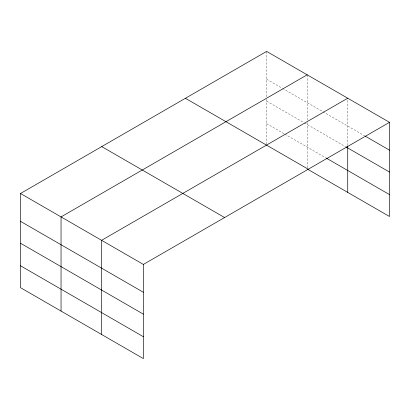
<?xml version="1.0" encoding="UTF-8"?>
<svg xmlns="http://www.w3.org/2000/svg" width="410" height="410" viewBox="0 0 410 410"><rect width="100%" height="100%" fill="white"/><g stroke="black" fill="none" stroke-linecap="round" stroke-linejoin="round"><path stroke-width="0.31" stroke-dasharray="2.05 1.54" d="M266.633 144.31L266.633 99.24M266.633 96.739L266.633 51.399M307.177 122.651L307.177 167.721M307.177 120.15L307.177 74.805M347.726 145.437L347.726 98.215M266.633 79.227L281.978 88.083M282.521 88.401L364.767 135.884M266.633 101.116L303.892 122.631M304.44 122.944L345.533 146.672M266.633 123.671L284.166 133.793M284.714 134.111L325.806 157.835"/><path stroke-width="0.61" d="M389.5 122.334L266.633 51.399L20.5 193.499L20.5 287.666L143.367 358.601L143.367 264.435L389.5 122.334L389.5 216.5L307.726 169.289M347.726 146.062L347.726 192.382M307.177 74.805L61.044 216.91L61.044 311.077M347.726 98.215L101.593 240.316L101.593 334.483M365.315 136.202L389.5 150.162M346.081 146.99L389.5 172.056M326.355 158.152L389.5 194.607M185.407 98.292L308.274 169.227M101.726 146.606L224.593 217.541M20.5 193.499L143.367 264.435M20.5 221.333L143.367 292.268M20.5 243.222L143.367 314.157M20.5 265.777L143.367 336.712"/></g></svg>
